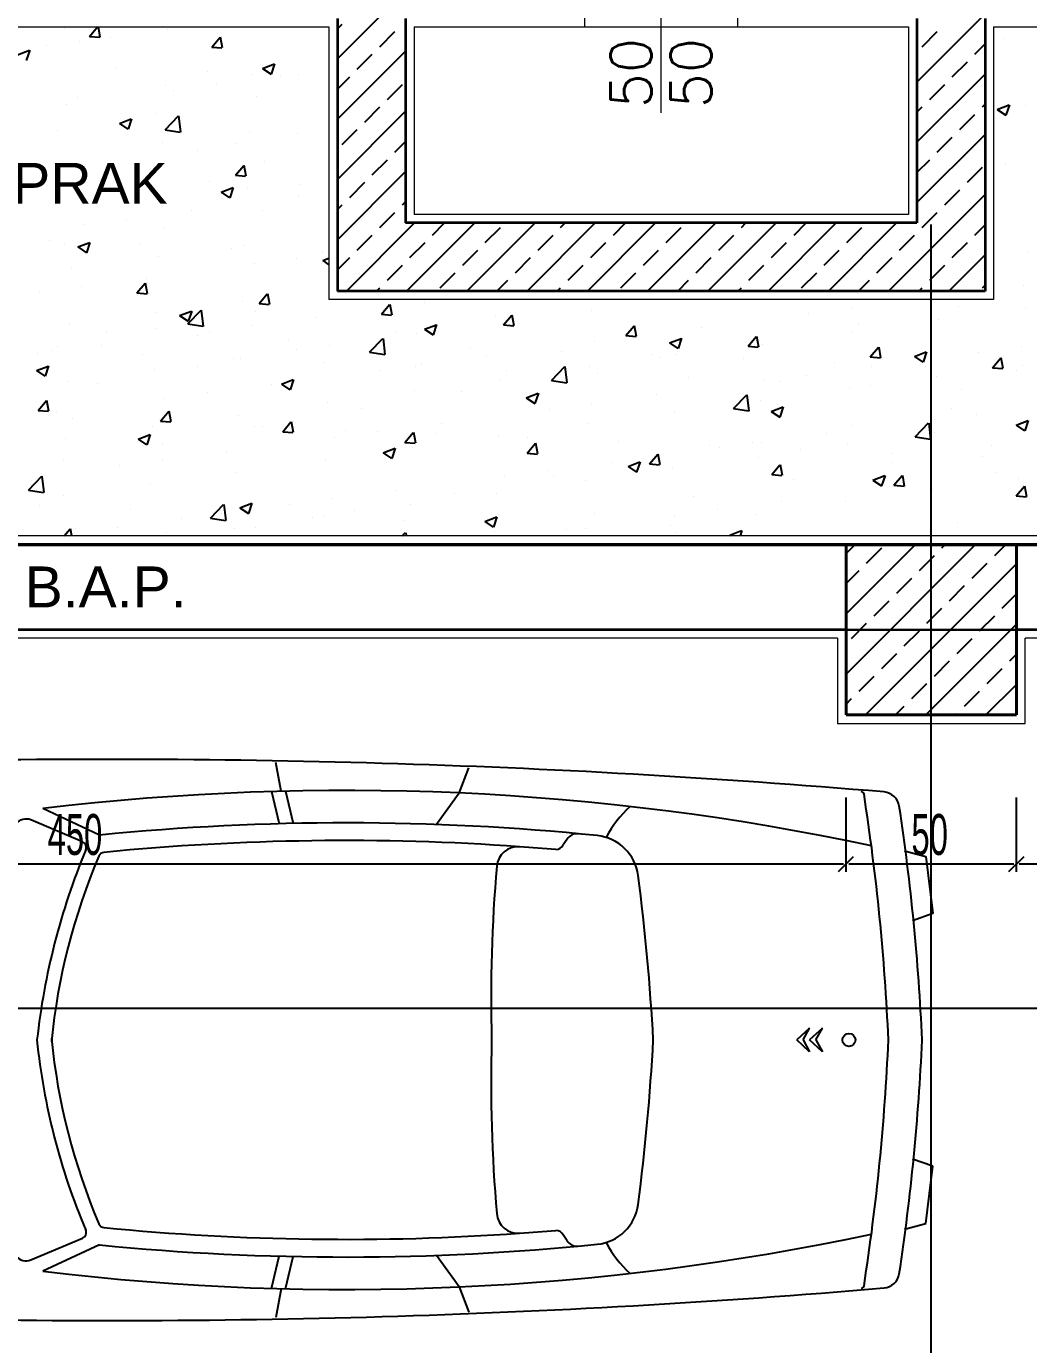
# Model space of a CAD drawing. Header units: inches. Extents: x -7543 to -822, y 102837 to 190349.
# Drawn here: x -836.29487 to -836.26547, y 102837.14652 to 102837.18519 of the extents above; entities that cross this region are included whole.
import ezdxf

# ---------------------------------------------------------------- set-up
doc = ezdxf.new("R2010")
doc.units = ezdxf.units.IN
doc.header["$MEASUREMENT"] = 0
doc.linetypes.add('DASHDOTX2', pattern=[2, 1, -0.5, 0, -0.5])
doc.layers.get('Defpoints').update_dxf_attribs({"lineweight": 25})
for name, color, linetype, lineweight in [('AKS', 1, 'Continuous', 25), ('ARABA', 7, 'Continuous', 25), ('ICOL', 55, 'Continuous', 25), ('KOLON', 2, 'Continuous', 40), ('SIVA', 150, 'Continuous', 15), ('TARAMA', 8, 'Continuous', 25), ('YAZI', 7, 'Continuous', 25)]:
    doc.layers.add(name, color=color, linetype=linetype, lineweight=lineweight)
doc.layers.add('DUVAR', color=7, linetype='Continuous', lineweight=35, true_color=0xfc4642)
doc.layers.add('PENCERE', color=7, linetype='Continuous', lineweight=18, true_color=0xffb360)
doc.styles.add('OLCU', font='tromand.shx', dxfattribs={"width": 0.6, "height": 12})
doc.styles.add('TURKCE', font='arial.ttf')
doc.styles.add('TXTX', font='TXTX')

msp = doc.modelspace()

# ---------------------------------------------------------------- linework, layer by layer
at = {"layer": 'AKS', "linetype": 'DASHDOTX2', "ltscale": 10}
for p, q in [((-836.2683218610786, 102836.7973076623), (-836.2683218610786, 102837.1793790418)), ((-836.3331215750702, 102837.1674930621), (-836.1803623513185, 102837.1674930621))]:
    msp.add_line(p, q, dxfattribs=at)
at = {"layer": 'ARABA'}
for p, q in [((-836.2873930630072, 102837.1627534727), (-836.2875531198299, 102837.163601479)), ((-836.2821736555265, 102837.1627025647), (-836.2818932230497, 102837.1634404601)), ((-836.2876754676377, 102837.162745748), (-836.2874503688311, 102837.1618003251)), ((-836.2872651069861, 102837.1627566185), (-836.2870397424836, 102837.1618100797)), ((-836.2821736555265, 102837.1627025647), (-836.2828342477522, 102837.161777366)), ((-836.2927228954093, 102837.1614696161), (-836.294385104351, 102837.1622441023)), ((-836.2932224809852, 102837.1612718065), (-836.2947374112466, 102837.1619117834)), ((-836.2790004029108, 102837.1613464846), (-836.2791239285115, 102837.1611778753)), ((-836.2691047725025, 102837.1610107626), (-836.2684817830759, 102837.1608381157)), ((-836.2684817830759, 102837.1608381157), (-836.2682812382836, 102837.159163694)), ((-836.2682812382836, 102837.159163694), (-836.2688754349836, 102837.1589525102)), ((-836.2718920264635, 102837.1558039201), (-836.2722695242853, 102837.1554589299)), ((-836.2720836860931, 102837.1554589299), (-836.2718920264635, 102837.1558039201)), ((-836.271515151365, 102837.1558039201), (-836.2718926491867, 102837.1554589299)), ((-836.2717068109945, 102837.1554589299), (-836.271515151365, 102837.1558039201)), ((-836.2718920264635, 102837.1551139397), (-836.2722695242853, 102837.1554589299)), ((-836.2720836860931, 102837.1554589299), (-836.2718920264635, 102837.1551139397)), ((-836.271515151365, 102837.1551139397), (-836.2718926491867, 102837.1554589299)), ((-836.2717068109945, 102837.1554589299), (-836.271515151365, 102837.1551139397)), ((-836.2682812382836, 102837.1517541659), (-836.2688754349836, 102837.1519653497)), ((-836.2684817830759, 102837.1500797442), (-836.2682812382836, 102837.1517541659)), ((-836.2691047725025, 102837.1499070973), (-836.2684817830759, 102837.1500797442)), ((-836.2947374112466, 102837.1490060765), (-836.2932224809852, 102837.1496460534)), ((-836.2790004029108, 102837.1495713753), (-836.2791239285115, 102837.1497399846)), ((-836.2927228954093, 102837.1494482438), (-836.294385104351, 102837.1486737576)), ((-836.2876754676377, 102837.1481721119), (-836.2874503688311, 102837.1491175348)), ((-836.2872651069861, 102837.1481612414), (-836.2870397424836, 102837.1491077802)), ((-836.2821736555265, 102837.1482152951), (-836.2828342477522, 102837.1491404939)), ((-836.2873930630072, 102837.1481643872), (-836.2875531198299, 102837.1473163809)), ((-836.2821736555265, 102837.1482152951), (-836.2818932230497, 102837.1474773998))]:
    msp.add_line(p, q, dxfattribs=at)
msp.add_circle((-836.2707380121709, 102837.1554589299), 0.0001903386603256101, dxfattribs=at)
for centre, radius, start, end in [((-836.2923812903906, 102836.8943341185), 0.2693556434130333, 85.17144948693704, 91.4465947719862), ((-836.2855062772712, 102837.0886099211), 0.07416755498626959, 77.99419764270667, 96.87554441600845), ((-836.2703848469768, 102837.1626546569), 9.000000000001016e-05, 8.837123087284679, 85.31347303164168), ((-836.2697501108676, 102837.1622405859), 0.0004950000000000558, 8.589308608090736, 85.17144948693704), ((-836.335257468319, 102837.1525688003), 0.0657419725653982, 2.519632719075946, 8.837123087284679), ((-836.2751676751451, 102837.1600495186), 0.003008833408684516, 131.4102380293895, 153.3700349608459), ((-836.334309786114, 102837.1524891751), 0.0657869725653982, 2.589097116581579, 8.589308608090736), ((-836.2948828767654, 102837.1615652081), 0.0003758651692243097, 67.23109894188038, 141.4393808775452), ((-836.2855062772712, 102837.0886099211), 0.07321621904792057, 84.21407305825436, 95.6565911483799), ((-836.2932924345016, 102837.1611059556), 0.0001799999999999734, 336.8992484385438, 67.13067892725184), ((-836.2855062772712, 102837.0886099211), 0.0726975842035435, 85.97158616311515, 95.59545401810036), ((-836.2787224483573, 102837.1611916199), 0.0003181851675940667, 83.74646251964785, 150.8752733098646), ((-836.2782613049911, 102837.1601100177), 0.001350000000000152, 7.354901511832351, 84.21407305825436), ((-836.2743590962507, 102837.1532426882), 0.02032128314120928, 157.4510827881515, 173.7388610267638), ((-836.2756129388187, 102837.1535647376), 0.01861552883302677, 156.9530728345464, 174.2906955884231), ((-836.2925770271423, 102837.1607819691), 0.0001800000000000203, 95.59545401810036, 156.9530728345464), ((-836.2804434450015, 102837.1604994504), 0.0006300000000000711, 85.97158616311515, 175.1297837138699), ((-836.2855062772712, 102837.0886099211), 0.0726975842035435, 85.13337306800867, 85.97158616311515), ((-836.279332835632, 102837.1612769564), 0.000231212548096232, 268.5150059043773, 334.6258166988742), ((-836.2353368713099, 102837.1566560718), 0.04590001821326197, 175.1297837138699, 181.494530153918), ((-836.3425953594318, 102837.1518059705), 0.06621777136170351, 3.162375469220795, 7.354901511832351), ((-836.2756129388187, 102837.1573531223), 0.01904067993119159, 185.7093044115769, 203.1007515614562), ((-836.2756129388187, 102837.1573531223), 0.01861552883302677, 185.7093044115769, 203.0469271654537), ((-836.2353368713099, 102837.1542617881), 0.04590001821326197, 178.505469846082, 184.8702162861301), ((-836.3425953594318, 102837.1591118894), 0.06621777136170351, 352.6450984881677, 356.8376245307792), ((-836.335257468319, 102837.1583490596), 0.0657419725653982, 351.1628769127153, 357.480367280924), ((-836.334309786114, 102837.1584286848), 0.0657869725653982, 351.4106913919093, 357.4109028834184), ((-836.2804434450015, 102837.1504184095), 0.0006300000000000711, 184.8702162861301, 274.0284138368849), ((-836.2782613049911, 102837.1508078422), 0.001350000000000152, 275.7859269417457, 352.6450984881677), ((-836.2925770271423, 102837.1501358908), 0.0001800000000000203, 203.0469271654537, 264.4045459818997), ((-836.2855062772712, 102837.2223079388), 0.07416755498626959, 263.1244555839916, 282.0058023572934), ((-836.2932924345016, 102837.1498119043), 0.0001799999999999975, 292.8693210727482, 23.10075156145621), ((-836.2855062772712, 102837.2223079388), 0.0726975842035435, 264.4045459818997, 274.0284138368849), ((-836.2855062772712, 102837.2223079388), 0.0726975842035435, 274.0284138368849, 274.8666269319914), ((-836.279332835632, 102837.1496409035), 0.000231212548096232, 25.37418330112585, 91.48499409562274), ((-836.2855062772712, 102837.2223079388), 0.07321621904792057, 264.3434088516201, 275.7859269417457), ((-836.2787224483573, 102837.1497262399), 0.0003181851675940667, 209.1247266901354, 276.2535374803521), ((-836.2751676751451, 102837.1508683413), 0.003008833408684516, 206.6299650391541, 228.5897619706105), ((-836.2948828767654, 102837.1493526518), 0.0003758651692241277, 218.5606191224547, 292.7689010581196), ((-836.2697501108676, 102837.148677274), 0.0004950000000000558, 274.8285505130629, 351.4106913919093), ((-836.2923812903907, 102837.4165837414), 0.2693556434130333, 268.5534052280138, 274.8285505130629), ((-836.2703848469768, 102837.148263203), 9.000000000001016e-05, 274.6865269683583, 351.1628769127153)]:
    msp.add_arc(centre, radius, start, end, dxfattribs=at)
at = {"layer": 'Defpoints'}
for p, q in [((-836.3208218610786, 102837.1699712074), (-836.2058218610786, 102837.1699712074)), ((-836.2608218610785, 102837.1674930621), (-836.3158218610786, 102837.1674930621))]:
    msp.add_line(p, q, dxfattribs=at)
at = {"layer": 'DUVAR'}
for p, q in [((-836.2857436090787, 102837.1854247682), (-836.2857436090787, 102837.1774247682)), ((-836.2837436090788, 102837.1854247682), (-836.2837436090788, 102837.1794247682)), ((-836.2687436090788, 102837.1854247682), (-836.2687436090788, 102837.1794247682)), ((-836.2667436090787, 102837.1854247682), (-836.2667436090787, 102837.1774247682)), ((-836.2687436090788, 102837.1794247682), (-836.2837436090788, 102837.1794247682)), ((-836.2667436090787, 102837.1774247682), (-836.2857436090787, 102837.1774247682)), ((-836.2708218610786, 102837.1699930621), (-836.3158218610786, 102837.1699930621)), ((-836.2394936090789, 102837.1699930621), (-836.2658218610786, 102837.1699930621)), ((-836.2708218610786, 102837.1674930621), (-836.3158218610786, 102837.1674930621)), ((-836.2344936090789, 102837.1674930621), (-836.2658218610786, 102837.1674930621))]:
    msp.add_line(p, q, dxfattribs=at)
at = {"layer": 'ICOL'}
for p, q in [((-836.2708218610786, 102837.1603881636), (-836.2708218610786, 102837.1625721636)), ((-836.2708218610786, 102837.1603881636), (-836.2708218610786, 102837.1625721636)), ((-836.2658218610786, 102837.1603881636), (-836.2658218610786, 102837.1625721636)), ((-836.2658218610786, 102837.1603881636), (-836.2658218610786, 102837.1625721636)), ((-836.2710424783943, 102837.1604015463), (-836.2706012437628, 102837.1608427809)), ((-836.2710424783943, 102837.1604015463), (-836.2706012437628, 102837.1608427809)), ((-836.2660424783943, 102837.1604015463), (-836.2656012437628, 102837.1608427809)), ((-836.2660424783943, 102837.1604015463), (-836.2656012437628, 102837.1608427809)), ((-836.3157438610785, 102837.1606221636), (-836.2708998610785, 102837.1606221636)), ((-836.2707438610786, 102837.1606221636), (-836.2658998610785, 102837.1606221636)), ((-836.2657438610786, 102837.1606221636), (-836.2345716090789, 102837.1606221636)), ((-836.3182438610786, 102837.1563928054), (-836.2083998610785, 102837.1563928054))]:
    msp.add_line(p, q, dxfattribs=at)
at = {"layer": 'KOLON'}
for p, q in [((-836.2658218610786, 102837.1699930621), (-836.2708218610786, 102837.1699930621)), ((-836.2708218610786, 102837.1699930621), (-836.2708218610786, 102837.1649930621)), ((-836.2658218610786, 102837.1649930621), (-836.2658218610786, 102837.1699930621)), ((-836.2708218610786, 102837.1649930621), (-836.2658218610786, 102837.1649930621))]:
    msp.add_line(p, q, dxfattribs=at)
at = {"layer": 'PENCERE'}
msp.add_line((-836.2762436090787, 102837.1826580301), (-836.2762436090787, 102837.1864247682), dxfattribs=at)
at = {"layer": 'SIVA'}
for p, q in [((-836.2784936090787, 102837.1864247682), (-836.2784936090787, 102837.1851747682)), ((-836.2739936090787, 102837.1851747682), (-836.2739936090787, 102837.1864247682)), ((-836.3362436090792, 102837.1851747682), (-836.2859936090788, 102837.1851747682)), ((-836.2859936090788, 102837.1851747682), (-836.2859936090788, 102837.1771747682)), ((-836.2834936090787, 102837.1851747682), (-836.2689936090787, 102837.1851747682)), ((-836.2834936090787, 102837.1851747682), (-836.2834936090787, 102837.1796747682)), ((-836.2689936090787, 102837.1851747682), (-836.2689936090787, 102837.1796747682)), ((-836.2664936090788, 102837.1851747682), (-836.2397436090789, 102837.1851747682)), ((-836.2664936090788, 102837.1851747682), (-836.2664936090788, 102837.1771747682)), ((-836.2689936090787, 102837.1796747682), (-836.2834936090787, 102837.1796747682)), ((-836.2664936090788, 102837.1771747682), (-836.2859936090788, 102837.1771747682)), ((-836.2397436090789, 102837.1702430621), (-836.3210718610786, 102837.1702430621)), ((-836.2710718610786, 102837.1672430621), (-836.3155718610785, 102837.1672430621)), ((-836.2710718610786, 102837.1672430621), (-836.2710718610786, 102837.1647430621)), ((-836.2655718610786, 102837.1647430621), (-836.2655718610786, 102837.1672430621)), ((-836.2344936090789, 102837.1672430621), (-836.2655718610786, 102837.1672430621)), ((-836.2710718610786, 102837.1647430621), (-836.2655718610786, 102837.1647430621))]:
    msp.add_line(p, q, dxfattribs=at)
at = {"layer": 'TARAMA'}
for p, q in [((-836.2687436090788, 102837.1835579278), (-836.2643767687106, 102837.1879247682)), ((-836.2857436090787, 102837.1842355973), (-836.2840853081242, 102837.1858938983)), ((-836.2930165955178, 102837.1848967708), (-836.2927833280029, 102837.1851747682)), ((-836.2927028890376, 102837.1848712065), (-836.2927588845771, 102837.1851747682)), ((-836.2857436090787, 102837.1851194808), (-836.2856051133206, 102837.1852579766)), ((-836.2937506623373, 102837.185129282), (-836.2937506623373, 102837.185129282)), ((-836.2930165885073, 102837.1848967692), (-836.2927177300978, 102837.1848706225)), ((-836.2923889357786, 102837.1848648667), (-836.2923889357786, 102837.1848648667)), ((-836.2907407155623, 102837.1851087801), (-836.2907407155623, 102837.1851087801)), ((-836.2894302946047, 102837.1845830101), (-836.2891892492511, 102837.1848702768)), ((-836.2891165883981, 102837.184557443), (-836.2891744012073, 102837.1848708564)), ((-836.2845002589751, 102837.184595064), (-836.2840583172368, 102837.1850370057)), ((-836.2685903563984, 102837.184595064), (-836.2681484146601, 102837.1850370057)), ((-836.2661646143313, 102837.1848488188), (-836.2661646143313, 102837.1848488188)), ((-836.295127163844, 102837.1843582006), (-836.2947770711841, 102837.1844925886)), ((-836.2948635409513, 102837.1841910496), (-836.2947621593303, 102837.1844931954)), ((-836.2942825954638, 102837.1846155617), (-836.2942825954638, 102837.1846155617)), ((-836.2933078992254, 102837.1847567271), (-836.2933078992254, 102837.1847567271)), ((-836.2894302875942, 102837.1845830086), (-836.2891314291847, 102837.1845568618)), ((-836.2857436090787, 102837.1824678304), (-836.2837436090788, 102837.1844678304)), ((-836.2670435603145, 102837.1843740931), (-836.2667436090787, 102837.1846740443)), ((-836.2879415166642, 102837.1839577619), (-836.2875914240042, 102837.1840921499)), ((-836.2876778941522, 102837.1837906053), (-836.2875765125312, 102837.1840927511)), ((-836.2851631715823, 102837.1839321514), (-836.2847212298442, 102837.1843740931)), ((-836.2677064729219, 102837.1837111805), (-836.2672645311836, 102837.1841531222)), ((-836.292235621682, 102837.1839938683), (-836.292235621682, 102837.1839938683)), ((-836.2895665095011, 102837.1838810939), (-836.2895665095011, 102837.1838810939)), ((-836.2882759822261, 102837.1837644038), (-836.2882759822261, 102837.1837644038)), ((-836.287941513855, 102837.1839577559), (-836.2876928025833, 102837.1837899981)), ((-836.2874011727596, 102837.1837226284), (-836.2874011727596, 102837.1837226284)), ((-836.2868973973203, 102837.1837683195), (-836.2868973973203, 102837.1837683195)), ((-836.2857436090787, 102837.1833517138), (-836.2853841424514, 102837.1837111805)), ((-836.2687436090788, 102837.1817901608), (-836.2667436090787, 102837.1837901608)), ((-836.2908015148388, 102837.1834443108), (-836.2908015148388, 102837.1834443108)), ((-836.2905465315823, 102837.1833085341), (-836.2905465315823, 102837.1833085341)), ((-836.2892948324449, 102837.1834733234), (-836.2892948324449, 102837.1834733234)), ((-836.284279288106, 102837.1830482679), (-836.2838373463677, 102837.1834902096)), ((-836.2683693855292, 102837.1830482679), (-836.267927443791, 102837.1834902096)), ((-836.2937042834658, 102837.1828928082), (-836.2937042834658, 102837.1828928082)), ((-836.2933686985019, 102837.1830922579), (-836.2933686985019, 102837.1830922579)), ((-836.2881252372779, 102837.1831470129), (-836.2881252372779, 102837.1831470129)), ((-836.2668225894454, 102837.182827297), (-836.2667436090787, 102837.1829062774)), ((-836.2663845751247, 102837.1827564459), (-836.2660344824648, 102837.1828908339)), ((-836.2661209537551, 102837.1825892724), (-836.2660195721342, 102837.1828914182)), ((-836.2655444998734, 102837.1828661247), (-836.2655444998734, 102837.1828661247)), ((-836.2921426285834, 102837.1823451062), (-836.2917925359235, 102837.1824794941)), ((-836.2918790072952, 102837.1821779529), (-836.2917776256742, 102837.1824800986)), ((-836.2910411681246, 102837.182646488), (-836.2910411681246, 102837.182646488)), ((-836.2907991797651, 102837.1821589663), (-836.290409737288, 102837.182564849)), ((-836.2903393365449, 102837.1820880461), (-836.2903945774672, 102837.1825628951)), ((-836.2857436090787, 102837.1807000634), (-836.2837436090788, 102837.1827000634)), ((-836.2849422007133, 102837.1823853553), (-836.2845002589751, 102837.182827297)), ((-836.2687436090788, 102837.1826740443), (-836.2685903563984, 102837.182827297)), ((-836.2674855020528, 102837.1821643844), (-836.2670435603145, 102837.1826063261)), ((-836.266384572309, 102837.1827564399), (-836.2661358610372, 102837.182588682)), ((-836.2939570989713, 102837.1821459631), (-836.2939570989713, 102837.1821459631)), ((-836.2921426257758, 102837.1823451002), (-836.291893914504, 102837.1821773423)), ((-836.2907991813622, 102837.1821589652), (-836.2903544975918, 102837.182089999)), ((-836.2883367815026, 102837.1820999346), (-836.2883367815026, 102837.1820999346)), ((-836.2856051133206, 102837.1817224426), (-836.2851631715824, 102837.1821643844)), ((-836.2908623141154, 102837.1817798416), (-836.2908623141154, 102837.1817798416)), ((-836.2887165204468, 102837.1817505699), (-836.2887165204468, 102837.1817505699)), ((-836.2869271616055, 102837.1820491788), (-836.2869271616055, 102837.1820491788)), ((-836.2840583172368, 102837.1815014718), (-836.2837436090788, 102837.1818161799)), ((-836.2687436090788, 102837.1800223939), (-836.2667436090787, 102837.1820223939)), ((-836.2681484146601, 102837.1815014718), (-836.2677064729219, 102837.1819434135)), ((-836.2898430924522, 102837.1815486539), (-836.2898430924522, 102837.1815486539)), ((-836.2887365379353, 102837.1808220494), (-836.2884954925817, 102837.1811093161)), ((-836.288422834667, 102837.1807964818), (-836.2884806474763, 102837.1811098952)), ((-836.2878710709499, 102837.1812133428), (-836.2878710709499, 102837.1812133428)), ((-836.2857436090787, 102837.1789322965), (-836.2837436090788, 102837.1809322965)), ((-836.2847212298442, 102837.1808385592), (-836.284279288106, 102837.1812805009)), ((-836.2687436090788, 102837.1809062774), (-836.2683693855292, 102837.1812805009)), ((-836.2672645311836, 102837.1806175883), (-836.2668225894454, 102837.18105953)), ((-836.2661347729966, 102837.1811257338), (-836.2661347729966, 102837.1811257338)), ((-836.2894859438236, 102837.1806544926), (-836.2894859438236, 102837.1806544926)), ((-836.2887365309261, 102837.1808220479), (-836.2884376725167, 102837.1807959012)), ((-836.2868168316427, 102837.1805417183), (-836.2868168316427, 102837.1805417183)), ((-836.2853841424516, 102837.1801756466), (-836.2849422007133, 102837.1806175883)), ((-836.2891580933228, 102837.1803320117), (-836.2888080006628, 102837.1804663997)), ((-836.2891580905147, 102837.1803320057), (-836.2889093792428, 102837.1801642478)), ((-836.288894473639, 102837.1801648561), (-836.2887930920181, 102837.1804670018)), ((-836.2883975807792, 102837.1804354653), (-836.2883975807792, 102837.1804354653)), ((-836.2868741162506, 102837.1801942372), (-836.2868741162506, 102837.1801942372)), ((-836.2695734678516, 102837.1774247682), (-836.2667436090787, 102837.1802546269)), ((-836.267927443791, 102837.1799546757), (-836.2674855020528, 102837.1803966174)), ((-836.2900318681341, 102837.1797785113), (-836.2900318681341, 102837.1797785113)), ((-836.2879335441498, 102837.1797988753), (-836.2879335441498, 102837.1797988753)), ((-836.2857436090787, 102837.1798161799), (-836.2856051133206, 102837.1799546757)), ((-836.2838373463677, 102837.1799546757), (-836.2837436090788, 102837.180048413)), ((-836.2931772269567, 102837.179364417), (-836.2931772269567, 102837.179364417)), ((-836.2919255278192, 102837.1795292063), (-836.2919255278192, 102837.1795292063)), ((-836.2854833704283, 102837.1774247682), (-836.2834833704284, 102837.1794247682)), ((-836.2845002589751, 102837.1792917631), (-836.2840583172368, 102837.1797337048)), ((-836.2837156034753, 102837.1774247682), (-836.2817156034754, 102837.1794247682)), ((-836.2829534628912, 102837.1790707922), (-836.2825994869534, 102837.1794247682)), ((-836.2819478365225, 102837.1774247682), (-836.2799478365224, 102837.1794247682)), ((-836.2801800695695, 102837.1774247682), (-836.2781800695694, 102837.1794247682)), ((-836.2791969581161, 102837.1792917631), (-836.2790639530474, 102837.1794247682)), ((-836.2784123026165, 102837.1774247682), (-836.2764123026164, 102837.1794247682)), ((-836.2776501620323, 102837.1790707922), (-836.2772961860944, 102837.1794247682)), ((-836.2766445356635, 102837.1774247682), (-836.2746445356636, 102837.1794247682)), ((-836.2748767687106, 102837.1774247682), (-836.2728767687106, 102837.1794247682)), ((-836.2738936572572, 102837.1792917631), (-836.2737606521885, 102837.1794247682)), ((-836.2731090017576, 102837.1774247682), (-836.2711090017576, 102837.1794247682)), ((-836.2723468611734, 102837.1790707922), (-836.2719928852356, 102837.1794247682)), ((-836.2713412348046, 102837.1774247682), (-836.2693412348046, 102837.1794247682)), ((-836.2685903563984, 102837.1792917631), (-836.2681484146601, 102837.1797337048)), ((-836.2670435603145, 102837.1790707922), (-836.2667436090787, 102837.1793707435)), ((-836.2908494749965, 102837.1792983504), (-836.2908494749965, 102837.1792983504)), ((-836.2851631715824, 102837.1786288505), (-836.2847212298442, 102837.1790707922)), ((-836.2814066668074, 102837.1788498214), (-836.2809647250691, 102837.1792917631)), ((-836.2798598707235, 102837.1786288505), (-836.2794179289853, 102837.1790707922)), ((-836.2761033659484, 102837.1788498214), (-836.2756614242102, 102837.1792917631)), ((-836.2745565698646, 102837.1786288505), (-836.2741146281263, 102837.1790707922)), ((-836.2708000650896, 102837.1788498214), (-836.2703581233513, 102837.1792917631)), ((-836.2692532690057, 102837.1786288505), (-836.2688113272675, 102837.1790707922)), ((-836.2942040537275, 102837.1788973472), (-836.2942040537275, 102837.1788973472)), ((-836.2937654058433, 102837.1787978255), (-836.2937654058433, 102837.1787978255)), ((-836.293359205242, 102837.1787193559), (-836.2930091125821, 102837.1788537439)), ((-836.2933592024355, 102837.1787193499), (-836.2931104911637, 102837.1785515921)), ((-836.2930955867819, 102837.1785522036), (-836.2929942051609, 102837.1788543494)), ((-836.2915349415466, 102837.1787845729), (-836.2915349415466, 102837.1787845729)), ((-836.2888658293657, 102837.1786717985), (-836.2888658293657, 102837.1786717985)), ((-836.2884583800558, 102837.178770996), (-836.2884583800558, 102837.178770996)), ((-836.2836163754986, 102837.1784078796), (-836.2831744337603, 102837.1788498214)), ((-836.2820695794147, 102837.1781869087), (-836.2816276376765, 102837.1786288505)), ((-836.2783130746396, 102837.1784078796), (-836.2778711329014, 102837.1788498214)), ((-836.2767662785558, 102837.1781869087), (-836.2763243368175, 102837.1786288505)), ((-836.2730097737808, 102837.1784078796), (-836.2725678320426, 102837.1788498214)), ((-836.271462977697, 102837.1781869087), (-836.2710210359587, 102837.1786288505)), ((-836.2677064729219, 102837.1784078796), (-836.2672645311836, 102837.1788498214)), ((-836.2909839126686, 102837.178450903), (-836.2909839126686, 102837.178450903)), ((-836.2881894639378, 102837.1782221787), (-836.2881894639378, 102837.1782221787)), ((-836.2869377648003, 102837.178386968), (-836.2869377648003, 102837.178386968)), ((-836.2861967171849, 102837.1785590241), (-836.2861967171849, 102837.1785590241)), ((-836.2861735580622, 102837.1783189172), (-836.2859936090788, 102837.1783879932)), ((-836.2861735552534, 102837.1783189113), (-836.2859936090788, 102837.178197536)), ((-836.2857436090787, 102837.178048413), (-836.2853841424516, 102837.1784078796)), ((-836.2805227833309, 102837.1779659379), (-836.2800808415926, 102837.1784078796)), ((-836.2752194824719, 102837.1779659379), (-836.2747775407337, 102837.1784078796)), ((-836.2699161816131, 102837.1779659379), (-836.2694742398749, 102837.1784078796)), ((-836.2678057008986, 102837.1774247682), (-836.2667436090787, 102837.17848686)), ((-836.2655110265412, 102837.1785831399), (-836.2655110265412, 102837.1785831399)), ((-836.2935510963317, 102837.1780988501), (-836.2935510963317, 102837.1780988501)), ((-836.284279288106, 102837.177744967), (-836.2838373463677, 102837.1781869087)), ((-836.2827324920221, 102837.1775239961), (-836.2822905502838, 102837.1779659379)), ((-836.278975987247, 102837.177744967), (-836.2785340455088, 102837.1781869087)), ((-836.2774291911632, 102837.1775239961), (-836.2769872494249, 102837.1779659379)), ((-836.2736726863882, 102837.177744967), (-836.2732307446499, 102837.1781869087)), ((-836.2721258903043, 102837.1775239961), (-836.2716839485661, 102837.1779659379)), ((-836.2683693855292, 102837.177744967), (-836.267927443791, 102837.1781869087)), ((-836.2932408755064, 102837.1775571477), (-836.2932408755064, 102837.1775571477)), ((-836.2916290821789, 102837.1773748494), (-836.2913880368253, 102837.1776621161)), ((-836.2913153815756, 102837.1773492841), (-836.2913731943848, 102837.1776626975)), ((-836.2913472158212, 102837.1778064527), (-836.2913472158212, 102837.1778064527)), ((-836.2845994869533, 102837.1774247682), (-836.2845002589751, 102837.1775239961)), ((-836.2810639530474, 102837.1774247682), (-836.2807437542, 102837.177744967)), ((-836.2792961860945, 102837.1774247682), (-836.2791969581161, 102837.1775239961)), ((-836.2757606521885, 102837.1774247682), (-836.275440453341, 102837.177744967)), ((-836.2739928852355, 102837.1774247682), (-836.2738936572572, 102837.1775239961)), ((-836.2704573513296, 102837.1774247682), (-836.2701371524822, 102837.177744967)), ((-836.2686895843766, 102837.1774247682), (-836.2685903563984, 102837.1775239961)), ((-836.2668225894454, 102837.1775239961), (-836.2667436090787, 102837.1776029765)), ((-836.2656077164875, 102837.1775973426), (-836.2656077164875, 102837.1775973426)), ((-836.294492574644, 102837.1773923584), (-836.294492574644, 102837.1773923584)), ((-836.2916290751712, 102837.1773748479), (-836.2913302167617, 102837.1773487012)), ((-836.2885191793324, 102837.1771065268), (-836.2885191793324, 102837.1771065268)), ((-836.2880427812659, 102837.1770610887), (-836.2878017359122, 102837.1773483554)), ((-836.2880427742581, 102837.1770610872), (-836.2877439158486, 102837.1770349405)), ((-836.2877290809361, 102837.1770355206), (-836.2877868937453, 102837.177348934)), ((-836.2832017009188, 102837.1770799404), (-836.2832017009188, 102837.1770799404)), ((-836.2910447119451, 102837.1767864338), (-836.2910447119451, 102837.1767864338)), ((-836.2903746699815, 102837.1767062615), (-836.2900245773214, 102837.1768406495)), ((-836.2903746671742, 102837.1767062555), (-836.2901259559025, 102837.1765384976)), ((-836.290136284248, 102837.1764607782), (-836.2897468417708, 102837.1768666609)), ((-836.2901110531258, 102837.1765391068), (-836.2900096715048, 102837.1768412526)), ((-836.289676445574, 102837.1763898583), (-836.2897316864962, 102837.1768647074)), ((-836.2881399807839, 102837.1768155564), (-836.2881399807839, 102837.1768155564)), ((-836.2863594528022, 102837.1766642145), (-836.2863594528022, 102837.1766642145)), ((-836.2844564803529, 102837.1767473281), (-836.2842154349993, 102837.1770345947)), ((-836.2844564733449, 102837.1767473266), (-836.2841576149355, 102837.1767211798)), ((-836.2841427802965, 102837.1767217571), (-836.2842005931058, 102837.1770351705)), ((-836.281110043418, 102837.1767187721), (-836.281110043418, 102837.1767187721)), ((-836.28087017944, 102837.1764335674), (-836.2806291340862, 102837.1767208341)), ((-836.280556479657, 102837.1764079936), (-836.2806142924662, 102837.176721407)), ((-836.2782933935064, 102837.1768639665), (-836.2782933935064, 102837.1768639665)), ((-836.2719108271937, 102837.1767675224), (-836.2719108271937, 102837.1767675224)), ((-836.2706591280562, 102837.1769323117), (-836.2706591280562, 102837.1769323117)), ((-836.2675367717288, 102837.1769710931), (-836.2675367717288, 102837.1769710931)), ((-836.2655718258177, 102837.1769186706), (-836.2655718258177, 102837.1769186706)), ((-836.2936118956083, 102837.1764343808), (-836.2936118956083, 102837.1764343808)), ((-836.2910559116306, 102837.1763150315), (-836.2910559116306, 102837.1763150315)), ((-836.2901362858444, 102837.1764607771), (-836.2896916020741, 102837.1763918109)), ((-836.2882531124875, 102837.1764149094), (-836.2882531124875, 102837.1764149094)), ((-836.2831890228016, 102837.1763058228), (-836.2828389301417, 102837.1764402108)), ((-836.2831890199923, 102837.1763058168), (-836.2829403087204, 102837.1761380589)), ((-836.2829254063267, 102837.1761386625), (-836.2828240247057, 102837.1764408083)), ((-836.2808903279197, 102837.176489085), (-836.2808903279197, 102837.176489085)), ((-836.2808701724318, 102837.1764335659), (-836.2805713140224, 102837.1764074192)), ((-836.2772838785269, 102837.1761198067), (-836.2770428331733, 102837.1764070734)), ((-836.2769701790173, 102837.1760942301), (-836.2770279918266, 102837.1764076435)), ((-836.2750685790771, 102837.1763517964), (-836.2750685790771, 102837.1763517964)), ((-836.2704527025755, 102837.1764705682), (-836.2704527025755, 102837.1764705682)), ((-836.2680973584305, 102837.1765985776), (-836.2680973584305, 102837.1765985776)), ((-836.2925086151763, 102837.1762295961), (-836.2925086151763, 102837.1762295961)), ((-836.2898395029954, 102837.1761168217), (-836.2898395029954, 102837.1761168217)), ((-836.289504811625, 102837.1762501201), (-836.289504811625, 102837.1762501201)), ((-836.2871703908145, 102837.1760040474), (-836.2871703908145, 102837.1760040474)), ((-836.2848000790048, 102837.1756331831), (-836.2844106365277, 102837.1760390659)), ((-836.2845012786337, 102837.175891273), (-836.2845012786337, 102837.175891273)), ((-836.2843402410753, 102837.1755622599), (-836.2843954819976, 102837.176037109)), ((-836.2840259742648, 102837.1762182472), (-836.2840259742648, 102837.1762182472)), ((-836.2834158605325, 102837.176168992), (-836.2834158605325, 102837.176168992)), ((-836.2782139378999, 102837.1759377021), (-836.2782139378999, 102837.1759377021)), ((-836.2772838715186, 102837.1761198052), (-836.2769850131092, 102837.1760936585)), ((-836.2769622387623, 102837.1761024914), (-836.2769622387623, 102837.1761024914)), ((-836.2760033756217, 102837.1759053841), (-836.2756532829618, 102837.1760397721)), ((-836.2760033728102, 102837.1759053781), (-836.2757546615385, 102837.1757376203)), ((-836.2757397595277, 102837.1757382182), (-836.2756383779067, 102837.176040364)), ((-836.2736975776139, 102837.1758060461), (-836.2734565322603, 102837.1760933127)), ((-836.2733838783778, 102837.1757804666), (-836.273441691187, 102837.17609388)), ((-836.2733686334223, 102837.1759700433), (-836.2733686334223, 102837.1759700433)), ((-836.2706645420936, 102837.1762465247), (-836.2706645420936, 102837.1762465247)), ((-836.2945562231937, 102837.1755850892), (-836.2945562231937, 102837.1755850892)), ((-836.2941234880499, 102837.175670746), (-836.2941234880499, 102837.175670746)), ((-836.2939718424773, 102837.1758145065), (-836.2939718424773, 102837.1758145065)), ((-836.2926625635084, 102837.1758343942), (-836.2926625635084, 102837.1758343942)), ((-836.291454375869, 102837.1755579716), (-836.291454375869, 102837.1755579716)), ((-836.2869419051115, 102837.1757177223), (-836.2869419051115, 102837.1757177223)), ((-836.2859830441956, 102837.175816939), (-836.2859830441956, 102837.175816939)), ((-836.284800080601, 102837.1756331821), (-836.2843553968307, 102837.1755642158)), ((-836.2818321664528, 102837.1757784987), (-836.2818321664528, 102837.1757784987)), ((-836.2813716897833, 102837.1755219762), (-836.2813716897833, 102837.1755219762)), ((-836.279163054272, 102837.1756657243), (-836.279163054272, 102837.1756657243)), ((-836.2764939420911, 102837.17555295), (-836.2764939420911, 102837.17555295)), ((-836.2757870091198, 102837.1755515502), (-836.2757870091198, 102837.1755515502)), ((-836.2736975706055, 102837.1758060445), (-836.2733987121961, 102837.1757798978)), ((-836.2732614765071, 102837.1758716432), (-836.2732614765071, 102837.1758716432)), ((-836.2701112767008, 102837.1754922854), (-836.2698702313472, 102837.175779552)), ((-836.2701112696924, 102837.1754922839), (-836.2698124112829, 102837.1754661371)), ((-836.2697975777382, 102837.1754667031), (-836.2698553905475, 102837.1757801166)), ((-836.268817728442, 102837.1755049454), (-836.268467635782, 102837.1756393334)), ((-836.2688177256282, 102837.1755049395), (-836.2685690143564, 102837.1753371816)), ((-836.2685541127287, 102837.1753377739), (-836.2684527311077, 102837.1756399197)), ((-836.2669230641746, 102837.1756252841), (-836.2669230641746, 102837.1756252841)), ((-836.2656713650372, 102837.1757900734), (-836.2656713650372, 102837.1757900734)), ((-836.2945757819007, 102837.1750936057), (-836.2942256892408, 102837.1752279937)), ((-836.2943121662687, 102837.1749264543), (-836.2942107846477, 102837.1752286001)), ((-836.2911055112218, 102837.1751219645), (-836.2911055112218, 102837.1751219645)), ((-836.2898578359582, 102837.1752171974), (-836.2898578359582, 102837.1752171974)), ((-836.2887852636882, 102837.1754451972), (-836.2887852636882, 102837.1754451972)), ((-836.288579978609, 102837.1754420575), (-836.288579978609, 102837.1754420575)), ((-836.2861161515073, 102837.1753324229), (-836.2861161515073, 102837.1753324229)), ((-836.284517048606, 102837.1751078818), (-836.284517048606, 102837.1751078818)), ((-836.2834470393263, 102837.1752196485), (-836.2834470393263, 102837.1752196485)), ((-836.2832653494685, 102837.1752726711), (-836.2832653494685, 102837.1752726711)), ((-836.2807779271456, 102837.1751068742), (-836.2807779271456, 102837.1751068742)), ((-836.2794638737616, 102837.174805588), (-836.2790744312845, 102837.1752114708)), ((-836.2790040365767, 102837.1747346615), (-836.279059277499, 102837.1752095106)), ((-836.2783541927829, 102837.1751994972), (-836.2783541927829, 102837.1751994972)), ((-836.276284564269, 102837.1754695184), (-836.276284564269, 102837.1754695184)), ((-836.2738248299102, 102837.1754401756), (-836.2738248299102, 102837.1754401756)), ((-836.2711557177294, 102837.1753274012), (-836.2711557177294, 102837.1753274012)), ((-836.2700808160581, 102837.1752095581), (-836.2700808160581, 102837.1752095581)), ((-836.2684866055484, 102837.1752146269), (-836.2684866055484, 102837.1752146269)), ((-836.2665249757879, 102837.1751785247), (-836.2662839304343, 102837.1754657914)), ((-836.2665249687793, 102837.1751785232), (-836.2662261103699, 102837.1751523765)), ((-836.2662112770986, 102837.1751529396), (-836.2662690899078, 102837.1754663531)), ((-836.2656326250943, 102837.1752542014), (-836.2656326250943, 102837.1752542014)), ((-836.294575779095, 102837.1750935997), (-836.2943270678232, 102837.1749258418)), ((-836.2936726948849, 102837.1747699115), (-836.2936726948849, 102837.1747699115)), ((-836.2873901347209, 102837.174693167), (-836.2870400420609, 102837.174827555)), ((-836.2871265194697, 102837.17452601), (-836.2870251378487, 102837.1748281558)), ((-836.2809511271963, 102837.1748246157), (-836.2809511271963, 102837.1748246157)), ((-836.2794638753576, 102837.174805587), (-836.2790191915873, 102837.1747366208)), ((-836.2792004951157, 102837.1749689935), (-836.2792004951157, 102837.1749689935)), ((-836.2781088149646, 102837.1749940998), (-836.2781088149646, 102837.1749940998)), ((-836.2754397027838, 102837.1748813255), (-836.2754397027838, 102837.1748813255)), ((-836.2732261748808, 102837.1747954638), (-836.2732261748808, 102837.1747954638)), ((-836.2727705906029, 102837.1747685511), (-836.2727705906029, 102837.1747685511)), ((-836.2719744757434, 102837.1749602531), (-836.2719744757434, 102837.1749602531)), ((-836.2681581577071, 102837.1749341084), (-836.2681581577071, 102837.1749341084)), ((-836.2658174933676, 102837.1751018525), (-836.2658174933676, 102837.1751018525)), ((-836.2927737668049, 102837.1747166725), (-836.2927737668049, 102837.1747166725)), ((-836.2895684601747, 102837.1744428509), (-836.2895684601747, 102837.1744428509)), ((-836.2876748004894, 102837.1746921559), (-836.2876748004894, 102837.1746921559)), ((-836.2873901319131, 102837.174693161), (-836.2871414206413, 102837.1745254032)), ((-836.283476659809, 102837.1745045227), (-836.283476659809, 102837.1745045227)), ((-836.2821164259624, 102837.1744684686), (-836.2821164259624, 102837.1744684686)), ((-836.280204487541, 102837.1742927283), (-836.2798543948811, 102837.1744271163)), ((-836.2799408726706, 102837.1741255657), (-836.2798394910496, 102837.1744277115)), ((-836.2763839267643, 102837.1743797379), (-836.2763839267643, 102837.1743797379)), ((-836.2741276685185, 102837.173977993), (-836.2737382260414, 102837.1743838757)), ((-836.273667832078, 102837.1739070631), (-836.2737230730003, 102837.1743819122)), ((-836.2707253413702, 102837.1745820554), (-836.2707253413702, 102837.1745820554)), ((-836.270101478422, 102837.1746557767), (-836.270101478422, 102837.1746557767)), ((-836.2674323662412, 102837.1745430024), (-836.2674323662412, 102837.1745430024)), ((-836.2945216264225, 102837.1739276494), (-836.2942805810688, 102837.1742149161)), ((-836.2942079284842, 102837.1739020864), (-836.2942657412934, 102837.1742154998)), ((-836.2908201593121, 102837.1742780615), (-836.2908201593121, 102837.1742780615)), ((-836.2860438434722, 102837.1741524697), (-836.2860438434722, 102837.1741524697)), ((-836.2850323568091, 102837.1739679436), (-836.2850323568091, 102837.1739679436)), ((-836.280204484731, 102837.1742927224), (-836.2799557734593, 102837.1741249645)), ((-836.279529285587, 102837.1739656435), (-836.279529285587, 102837.1739656435)), ((-836.2782775864496, 102837.1741304328), (-836.2782775864496, 102837.1741304328)), ((-836.2741276701141, 102837.1739779919), (-836.2736829863438, 102837.1739090257)), ((-836.2733222757836, 102837.1742071739), (-836.2733222757836, 102837.1742071739)), ((-836.2730188403611, 102837.1738922897), (-836.2726687477012, 102837.1740266776)), ((-836.2727552258716, 102837.1737251214), (-836.2726538442506, 102837.1740272672)), ((-836.2677432083628, 102837.1739877742), (-836.2677432083628, 102837.1739877742)), ((-836.2945216194162, 102837.1739276479), (-836.2942227610068, 102837.1739015012)), ((-836.2939779111956, 102837.1738623356), (-836.2939779111956, 102837.1738623356)), ((-836.293503373592, 102837.1736880518), (-836.293503373592, 102837.1736880518)), ((-836.2909353255095, 102837.1736138888), (-836.2906942801559, 102837.1739011554)), ((-836.2909353185031, 102837.1736138872), (-836.2906364600937, 102837.1735877405)), ((-836.2908342614112, 102837.1735752775), (-836.2908342614112, 102837.1735752775)), ((-836.2906216278446, 102837.1735883229), (-836.2906794406539, 102837.1739017363)), ((-836.2886407778856, 102837.1737775882), (-836.2886407778856, 102837.1737775882)), ((-836.2873490245964, 102837.1733001281), (-836.2871079792428, 102837.1735873947)), ((-836.2870353272051, 102837.1732745594), (-836.2870931400143, 102837.1735879728)), ((-836.2758478083963, 102837.1738870809), (-836.2758478083963, 102837.1738870809)), ((-836.273018837549, 102837.1738922837), (-836.2727701262772, 102837.1737245258)), ((-836.2682384118618, 102837.1736532255), (-836.2682384118618, 102837.1736532255)), ((-836.2669867127244, 102837.1738180148), (-836.2669867127244, 102837.1738180148)), ((-836.2658331931814, 102837.173491851), (-836.2654831005215, 102837.173626239)), ((-836.265693424371, 102837.1735897321), (-836.265693424371, 102837.1735897321)), ((-836.2655695790726, 102837.1733246771), (-836.2654681974516, 102837.1736268229)), ((-836.2915912466401, 102837.1730805112), (-836.2912411539801, 102837.1732148992)), ((-836.2913276326126, 102837.1729133575), (-836.2912262509916, 102837.1732155033)), ((-836.2911663104983, 102837.1734574952), (-836.2911663104983, 102837.1734574952)), ((-836.2881651492303, 102837.1734625031), (-836.2881651492303, 102837.1734625031)), ((-836.2879482876558, 102837.1734674187), (-836.2879482876558, 102837.1734674187)), ((-836.28734901759, 102837.1733001266), (-836.2870501591806, 102837.1732739798)), ((-836.2854960370495, 102837.1733497288), (-836.2854960370495, 102837.1733497288)), ((-836.2845806971557, 102837.1733006126), (-836.2845806971557, 102837.1733006126)), ((-836.2837627236835, 102837.1729863674), (-836.2835216783299, 102837.1732736341)), ((-836.2834490265654, 102837.1729607959), (-836.2835068393747, 102837.1732742093)), ((-836.2828269248686, 102837.1732369544), (-836.2828269248686, 102837.1732369544)), ((-836.2826870374705, 102837.1735499176), (-836.2826870374705, 102837.1735499176)), ((-836.2784149920594, 102837.1735350279), (-836.2784149920594, 102837.1735350279)), ((-836.2713961637453, 102837.1732374996), (-836.2713961637453, 102837.1732374996)), ((-836.2706591392096, 102837.1734872493), (-836.2706591392096, 102837.1734872493)), ((-836.2687914632754, 102837.1731503979), (-836.2684020207982, 102837.1735562806)), ((-836.2683316275793, 102837.1730794647), (-836.2683868685017, 102837.1735543138)), ((-836.2682189569837, 102837.1732696391), (-836.2682189569837, 102837.1732696391)), ((-836.2658331903671, 102837.173491845), (-836.2655844790952, 102837.1733240871)), ((-836.2937334941614, 102837.1731054423), (-836.2937334941614, 102837.1731054423)), ((-836.2915912438339, 102837.1730805053), (-836.2913425325621, 102837.1729127474)), ((-836.2908642185025, 102837.1729668938), (-836.2908642185025, 102837.1729668938)), ((-836.2858323962932, 102837.1731358233), (-836.2858323962932, 102837.1731358233)), ((-836.2844055994602, 102837.1726800726), (-836.2840555068003, 102837.1728144605)), ((-836.2841419858136, 102837.1725129132), (-836.2840406041926, 102837.172815059)), ((-836.2837627166768, 102837.1729863659), (-836.2834638582674, 102837.1729602192)), ((-836.2835374590857, 102837.1728400534), (-836.2835374590857, 102837.1728400534)), ((-836.2810119264728, 102837.1731601464), (-836.2810119264728, 102837.1731601464)), ((-836.2801764227704, 102837.1726726067), (-836.2799353774169, 102837.1729598734)), ((-836.2801578126878, 102837.1731241801), (-836.2801578126878, 102837.1731241801)), ((-836.2798627259259, 102837.1726470324), (-836.2799205387352, 102837.1729604458)), ((-836.2774887005069, 102837.1730114057), (-836.2774887005069, 102837.1730114057)), ((-836.274819588326, 102837.1728986313), (-836.274819588326, 102837.1728986313)), ((-836.274541522568, 102837.1728234052), (-836.274541522568, 102837.1728234052)), ((-836.2735750700563, 102837.1729867244), (-836.2735750700563, 102837.1729867244)), ((-836.2732898234306, 102837.1729881946), (-836.2732898234306, 102837.1729881946)), ((-836.2721504761452, 102837.172785857), (-836.2721504761452, 102837.172785857)), ((-836.2707861406468, 102837.1729175861), (-836.2707861406468, 102837.1729175861)), ((-836.2687914648707, 102837.1731503969), (-836.2683467811005, 102837.1730814306)), ((-836.2665451326905, 102837.1728899401), (-836.2665451326905, 102837.1728899401)), ((-836.2937801493492, 102837.1724663689), (-836.2937801493492, 102837.1724663689)), ((-836.2908838078619, 102837.1724707923), (-836.2908838078619, 102837.1724707923)), ((-836.2889901481767, 102837.1727200973), (-836.2889901481767, 102837.1727200973)), ((-836.2861046427488, 102837.1724880005), (-836.2861046427488, 102837.1724880005)), ((-836.2844055966518, 102837.1726800666), (-836.2841568853801, 102837.1725123087)), ((-836.2801764157637, 102837.1726726052), (-836.2798775573543, 102837.1726464585)), ((-836.2776992744515, 102837.1724076793), (-836.2776992744515, 102837.1724076793)), ((-836.2772199522805, 102837.1722796339), (-836.2768698596205, 102837.1724140219)), ((-836.2769563390145, 102837.172112469), (-836.2768549573935, 102837.1724146147)), ((-836.2765901218575, 102837.1723588461), (-836.2763490765038, 102837.1726461127)), ((-836.276491000903, 102837.1724861995), (-836.276491000903, 102837.1724861995)), ((-836.2762764252864, 102837.1723332689), (-836.2763342380956, 102837.1726466823)), ((-836.2733830750602, 102837.1725427046), (-836.2733830750602, 102837.1725427046)), ((-836.2694813639642, 102837.1726730826), (-836.2694813639642, 102837.1726730826)), ((-836.2668122517834, 102837.1725603083), (-836.2668122517834, 102837.1725603083)), ((-836.2921355069993, 102837.172306003), (-836.2921355069993, 102837.172306003)), ((-836.2887015771621, 102837.1721131189), (-836.2887015771621, 102837.1721131189)), ((-836.2795929341368, 102837.1721583743), (-836.2795929341368, 102837.1721583743)), ((-836.2772199494698, 102837.1722796279), (-836.276971238198, 102837.17211187)), ((-836.2765901148506, 102837.1723588445), (-836.2762912564411, 102837.1723326978)), ((-836.2759086076729, 102837.1722226116), (-836.2759086076729, 102837.1722226116)), ((-836.2730038209445, 102837.1720450854), (-836.2727627755909, 102837.1723323521)), ((-836.2730038139375, 102837.1720450839), (-836.2727049555281, 102837.1720189372)), ((-836.2726901246467, 102837.1720195054), (-836.272747937456, 102837.1723329188)), ((-836.2700343051006, 102837.1718791952), (-836.2696842124407, 102837.1720135832)), ((-836.2697706922155, 102837.1717120246), (-836.2696693105945, 102837.1720141704)), ((-836.2694610635372, 102837.1723894152), (-836.2694610635372, 102837.1723894152)), ((-836.2694175200314, 102837.1717313247), (-836.2691764746778, 102837.1720185914)), ((-836.2691038240072, 102837.1717057419), (-836.2691616368164, 102837.1720191553)), ((-836.2664084007264, 102837.1720952613), (-836.2664084007264, 102837.1720952613)), ((-836.2948095939738, 102837.1715901852), (-836.2944201514966, 102837.1719960679)), ((-836.2943497591017, 102837.171519269), (-836.294405000024, 102837.171994118)), ((-836.2912271097749, 102837.1717930259), (-836.2912271097749, 102837.1717930259)), ((-836.2808446332742, 102837.171993585), (-836.2808446332742, 102837.171993585)), ((-836.2794069317497, 102837.1719856745), (-836.2794069317497, 102837.1719856745)), ((-836.2784757913361, 102837.1718705587), (-836.2784757913361, 102837.1718705587)), ((-836.2723769943839, 102837.1718888903), (-836.2723769943839, 102837.1718888903)), ((-836.2700343022879, 102837.1718791892), (-836.2697855910161, 102837.1717114314)), ((-836.2695537595491, 102837.1716811669), (-836.2695537595491, 102837.1716811669)), ((-836.2694175130243, 102837.1717313232), (-836.2691186546149, 102837.1717051765)), ((-836.2683020604115, 102837.1718459563), (-836.2683020604115, 102837.1718459563)), ((-836.2658312191185, 102837.171417564), (-836.2655901737648, 102837.1717048307)), ((-836.2657542236475, 102837.1719252628), (-836.2657542236475, 102837.1719252628)), ((-836.2655175233676, 102837.1713919784), (-836.2655753361769, 102837.1717053919)), ((-836.2948095955701, 102837.1715901842), (-836.2943649117998, 102837.1715212179)), ((-836.293794293438, 102837.171440973), (-836.293794293438, 102837.171440973)), ((-836.285896044843, 102837.171328554), (-836.285896044843, 102837.171328554)), ((-836.2840023851577, 102837.171577859), (-836.2840023851577, 102837.171577859)), ((-836.2823228625964, 102837.1714851496), (-836.2823228625964, 102837.1714851496)), ((-836.2810727257495, 102837.1714956771), (-836.2810727257495, 102837.1714956771)), ((-836.2752929252306, 102837.1713883654), (-836.2752929252306, 102837.1713883654)), ((-836.2727115114326, 102837.171265441), (-836.2727115114326, 102837.171265441)), ((-836.2708469399233, 102837.1712531169), (-836.2708469399233, 102837.1712531169)), ((-836.2682797562602, 102837.1716051698), (-836.2682797562602, 102837.1716051698)), ((-836.2658312121112, 102837.1714175625), (-836.2655323537018, 102837.1713914158)), ((-836.2944770472217, 102837.1711330751), (-836.2944770472217, 102837.1711330751)), ((-836.2918079350408, 102837.1710203007), (-836.2918079350408, 102837.1710203007)), ((-836.2894733887307, 102837.1707625901), (-836.2890839462535, 102837.1711684729)), ((-836.28913882286, 102837.1709075264), (-836.28913882286, 102837.1709075264)), ((-836.289013554603, 102837.1706916706), (-836.2890687955254, 102837.1711665196)), ((-836.2886067113795, 102837.1710674168), (-836.2882566187195, 102837.1712018048)), ((-836.2886067085726, 102837.1710674108), (-836.2883579973009, 102837.1708996529)), ((-836.2883430989564, 102837.1709002608), (-836.2882417173355, 102837.1712024065)), ((-836.2871477439804, 102837.1711637647), (-836.2871477439804, 102837.1711637647)), ((-836.2852387934431, 102837.1709846247), (-836.2852387934431, 102837.1709846247)), ((-836.2835982583622, 102837.1711755842), (-836.2835982583622, 102837.1711755842)), ((-836.2782088560773, 102837.1708878404), (-836.2782088560773, 102837.1708878404)), ((-836.2758568702552, 102837.1708513467), (-836.2758568702552, 102837.1708513467)), ((-836.2746051711177, 102837.171016136), (-836.2746051711177, 102837.171016136)), ((-836.2734438743367, 102837.1708782354), (-836.2734438743367, 102837.1708782354)), ((-836.2921991555492, 102837.1704987337), (-836.2921991555492, 102837.1704987337)), ((-836.2903054958639, 102837.1707480388), (-836.2903054958639, 102837.1707480388)), ((-836.2894733903266, 102837.1707625891), (-836.2890287065563, 102837.1706936228)), ((-836.2881547242898, 102837.1704840998), (-836.2881547242898, 102837.1704840998)), ((-836.2864697106791, 102837.170794752), (-836.2864697106791, 102837.170794752)), ((-836.2861654420253, 102837.1708235312), (-836.2861654420253, 102837.1708235312)), ((-836.2838005984983, 102837.1706819777), (-836.2838005984983, 102837.1706819777)), ((-836.2814210641997, 102837.1706669781), (-836.2810709715397, 102837.1708013661)), ((-836.2814210613906, 102837.1706669721), (-836.2811723501188, 102837.1704992143)), ((-836.2811574521575, 102837.1704998165), (-836.2810560705365, 102837.1708019622)), ((-836.2811314863173, 102837.1705692033), (-836.2811314863173, 102837.1705692033)), ((-836.2759694069496, 102837.1705581424), (-836.2759694069496, 102837.1705581424)), ((-836.2675515152349, 102837.1706396365), (-836.2675515152349, 102837.1706396365)), ((-836.2937637848981, 102837.1702430621), (-836.2935868243994, 102837.1704539554)), ((-836.2935329782291, 102837.1702430621), (-836.2935719875625, 102837.1704545386)), ((-836.2934508546866, 102837.1703339444), (-836.2934508546866, 102837.1703339444)), ((-836.2934228079145, 102837.1704614506), (-836.2934228079145, 102837.1704614506)), ((-836.2907536957335, 102837.1703486762), (-836.2907536957335, 102837.1703486762)), ((-836.2887623764387, 102837.1704486497), (-836.2887623764387, 102837.1704486497)), ((-836.2838415946485, 102837.1702430621), (-836.2837477410104, 102837.1703408778)), ((-836.283721439388, 102837.1702430621), (-836.2837325910267, 102837.1703389212)), ((-836.281124786924, 102837.1703873155), (-836.281124786924, 102837.1703873155)), ((-836.2790146221387, 102837.1704356207), (-836.2790146221387, 102837.1704356207)), ((-836.2784623741366, 102837.1704564289), (-836.2784623741366, 102837.1704564289)), ((-836.2757932619556, 102837.1703436546), (-836.2757932619556, 102837.1703436546)), ((-836.2742354170198, 102837.1702665394), (-836.2738853243599, 102837.1704009274)), ((-836.2742354142086, 102837.1702665334), (-836.2742006165273, 102837.1702430621)), ((-836.273923591804, 102837.1702430621), (-836.2738704237374, 102837.1704015179)), ((-836.265815022924, 102837.1702607936), (-836.265815022924, 102837.1702607936)), ((-836.2708218610786, 102837.1697284595), (-836.2705572584412, 102837.1699930621)), ((-836.2708218610786, 102837.1679606925), (-836.2687894914882, 102837.1699930621)), ((-836.2708218610786, 102837.1661929256), (-836.2670217245352, 102837.1699930621)), ((-836.2702180768565, 102837.1694483602), (-836.2697761351183, 102837.169890302)), ((-836.2680083681653, 102837.169890302), (-836.2679056080132, 102837.1699930621)), ((-836.2664615720815, 102837.1696693311), (-836.2661378410602, 102837.1699930621)), ((-836.2702539575822, 102837.1649930621), (-836.2658218610786, 102837.1694251586)), ((-836.2686712807727, 102837.1692273894), (-836.2682293390344, 102837.1696693311)), ((-836.2671244846889, 102837.1690064185), (-836.2666825429507, 102837.1694483602)), ((-836.2708218610786, 102837.168844576), (-836.2704390477256, 102837.1692273894)), ((-836.26933419338, 102837.1685644768), (-836.2688922516418, 102837.1690064185)), ((-836.2677873972962, 102837.1683435059), (-836.267345455558, 102837.1687854476)), ((-836.2662406012124, 102837.168122535), (-836.2658218610786, 102837.1685412752)), ((-836.2699971059874, 102837.1679015641), (-836.2695551642491, 102837.1683435059)), ((-836.2684503099035, 102837.1676805933), (-836.2680083681653, 102837.168122535)), ((-836.2669035138198, 102837.1674596224), (-836.2664615720815, 102837.1679015641)), ((-836.2706600185948, 102837.1672386515), (-836.2702180768565, 102837.1676805933)), ((-836.2691132225109, 102837.1670176807), (-836.2686712807727, 102837.1674596224)), ((-836.2684861906292, 102837.1649930621), (-836.2658218610786, 102837.1676573917)), ((-836.267566426427, 102837.1667967098), (-836.2671244846889, 102837.1672386515)), ((-836.2697761351183, 102837.1663547681), (-836.26933419338, 102837.1667967098)), ((-836.2660196303433, 102837.1665757389), (-836.2658218610786, 102837.1667735082)), ((-836.2682293390344, 102837.1661337972), (-836.2677873972962, 102837.1665757389)), ((-836.2666825429507, 102837.1659128263), (-836.2662406012124, 102837.1663547681)), ((-836.2704390477256, 102837.1656918555), (-836.2699971059874, 102837.1661337972)), ((-836.2688922516418, 102837.1654708846), (-836.2684503099035, 102837.1659128263)), ((-836.2667184236764, 102837.1649930621), (-836.2658218610786, 102837.1658896247)), ((-836.2708218610786, 102837.1653090421), (-836.2706600185948, 102837.1654708846)), ((-836.2673454555579, 102837.1652499137), (-836.2669035138198, 102837.1656918555)), ((-836.2693700741072, 102837.1649930621), (-836.2691132225109, 102837.1652499137)), ((-836.2676023071542, 102837.1649930621), (-836.267566426427, 102837.1650289429))]:
    msp.add_line(p, q, dxfattribs=at)

# ---------------------------------------------------------------- texts
at = {"layer": 'ICOL', "style": 'OLCU', "width": 0.6}
for s, p in [('450', (-836.2942475753644, 102837.1608861636)), ('50', (-836.2689047182214, 102837.1608861636))]:
    msp.add_text(s, height=0.0012, dxfattribs=at).set_placement(p)
at = {"layer": 'PENCERE', "style": 'TXTX'}
for p in [(-836.2765299141064, 102837.1827916116), (-836.2747716407223, 102837.1827916116)]:
    msp.add_text('50', height=0.001200000000000001, rotation=90, dxfattribs=at).set_placement(p)
at = {"layer": 'YAZI', "style": 'TURKCE'}
for s, p in [('90CM SIKISTIRILMIS TOPRAK', (-836.3143802105766, 102837.1799856677)), ('B.A.P.', (-836.2949213464473, 102837.1681477332))]:
    msp.add_text(s, height=0.001200000000000001, dxfattribs=at).set_placement(p)

doc.saveas('drawing.dxf')
